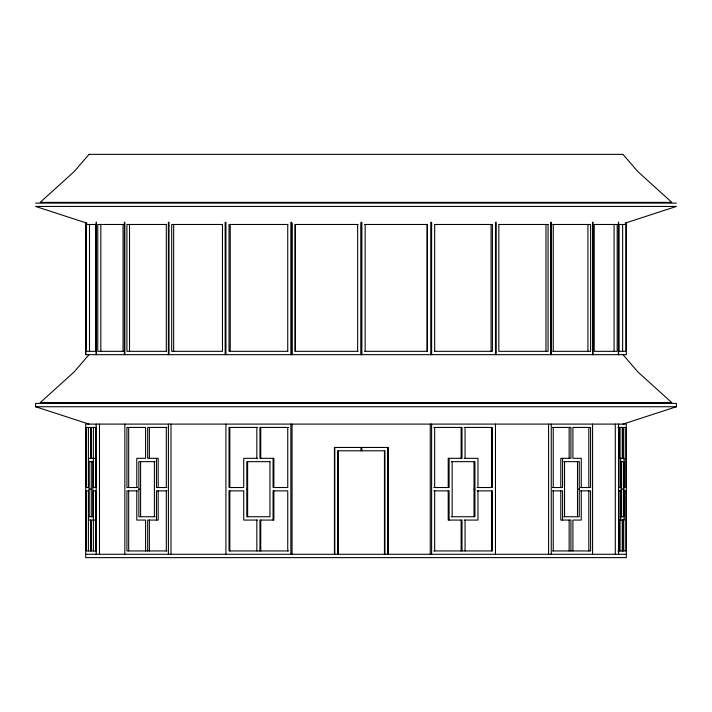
<?xml version="1.0" encoding="UTF-8"?>
<svg xmlns="http://www.w3.org/2000/svg" width="712" height="712" viewBox="0 0 712 712"><rect width="100%" height="100%" fill="white"/><g stroke="black" fill="none" stroke-linecap="round" stroke-linejoin="round"><path stroke-width="1.07" d="M89 354.665L74.048 372.02L40.192 402.654L671.808 402.654L637.952 372.02L623 354.665M625.091 223.132L676.4 206.453L35.6 206.453L86.909 223.132M623 424.103L676.4 406.739L676.4 403.401L35.6 403.401L35.6 406.739L89 424.103M35.6 203.116L676.4 203.116M95.817 224.476L86.205 224.476L86.205 351.327L95.817 351.327M123.906 224.476L97.766 224.476L97.766 351.327L123.906 351.327M166.715 224.476L126.923 224.476L126.923 351.327L166.715 351.327M287.853 224.476L229.033 224.476L229.033 351.327L287.853 351.327M358.038 224.476L295.017 224.476L295.017 351.327L358.038 351.327M364.651 224.476L427.476 224.476L427.476 351.327L364.651 351.327M434.445 224.476L492.419 224.476L492.419 351.327L434.445 351.327M552.761 224.476L590.613 224.476L590.613 351.327L552.761 351.327M618.648 224.476L625.946 224.476L625.946 351.327L618.648 351.327M85.698 354.665L85.698 222.242L85.68 354.665L626.32 354.665L626.32 222.242M35.6 406.739L676.4 406.739M96.084 427.44L86.223 427.44L86.223 487.524L88.591 487.524L88.591 458.314L90.771 458.314M166.937 427.44L147.669 427.44L147.669 458.314L158.189 458.314L158.189 487.524M257.637 427.44L229.033 427.44L229.033 487.524L243.718 487.524L243.718 458.314L257.637 458.314M288.547 427.44L259.951 427.44L259.951 458.314L273.871 458.314L273.871 487.524M433.777 427.44L462.008 427.44L462.008 458.314L448.213 458.314L448.213 487.524M464.179 427.44L492.41 427.44L492.41 487.524L477.084 487.524M552.565 427.44L570.926 427.44L570.926 458.314L560.798 458.314L560.798 487.524M617.865 427.44L625.928 427.44L625.928 487.524L623.739 487.524M464.179 458.314L477.974 458.314L477.974 487.524M618.506 458.314L624.184 458.314L624.184 487.524M93.139 461.652L89.098 461.652L89.098 516.734L93.139 516.734M154.994 461.652L138.867 461.652L138.867 516.734L154.994 516.734M451.274 461.652L474.913 461.652L474.913 516.734L451.274 516.734M563.833 461.652L579.274 461.652L579.274 516.734L563.833 516.734M620.25 461.652L623.819 461.652L623.819 516.734L620.25 516.734M137.416 487.524L126.941 487.524L126.941 427.44L145.586 427.44L145.586 458.314L136.784 458.314L136.784 487.524M166.937 487.524L156.471 487.524L156.471 458.314M433.777 487.524L449.103 487.524L449.103 458.314M552.494 487.524L562.578 487.524L562.578 458.314M580.52 487.524L590.595 487.524L590.595 427.44L572.902 427.44L572.902 458.314L581.259 458.314L581.259 487.524M618.506 487.524L620.695 487.524L620.695 458.314M89.098 489.197L91.269 489.197M138.867 489.197L140.593 489.197M246.824 489.197L247.625 489.197M474.032 489.197L474.913 489.197M577.503 489.197L579.274 489.197M621.621 489.197L623.819 489.197M137.416 490.862L126.941 490.862L126.941 550.946L166.937 550.946M166.937 490.862L156.471 490.862L156.471 520.072M433.777 490.862L449.103 490.862L449.103 520.072M477.084 490.862L492.41 490.862L492.41 550.946L433.777 550.946M552.494 490.862L562.578 490.862L562.578 520.072M580.52 490.862L590.595 490.862L590.595 550.946L552.565 550.946M618.506 490.862L620.695 490.862L620.695 520.072M623.739 490.862L625.928 490.862L625.928 550.946L617.865 550.946M90.771 520.072L88.591 520.072L88.591 490.862L86.223 490.862L86.223 550.946L96.084 550.946M257.637 520.072L243.718 520.072L243.718 490.862L229.033 490.862L229.033 550.946L288.547 550.946M464.179 520.072L477.974 520.072L477.974 490.862M618.506 520.072L624.184 520.072L624.184 490.862M626.346 554.283L85.654 554.283L85.654 557.63L626.346 557.63L626.293 424.103L85.716 424.103L85.716 554.283M623.739 427.44L623.739 459.115M623.739 519.271L623.739 550.946M622.635 224.476L622.635 351.327M622.626 427.44L622.626 458.314M622.626 520.072L622.626 550.946M622.252 427.44L622.252 458.314M622.252 520.072L622.252 550.946M621.621 461.652L621.621 516.734M621.069 461.652L621.069 516.734M620.063 427.44L620.063 458.314M620.063 520.072L620.063 550.946M618.977 224.476L618.977 351.327M618.951 427.44L618.951 487.524M618.951 490.862L618.951 550.946M618.603 222.242L618.603 354.665M618.586 424.103L618.586 554.283M618.399 222.242L618.399 354.665M615.284 424.103L615.284 554.283M614.073 224.476L614.073 351.327M593.016 222.242L593.016 354.665M592.598 222.242L592.598 354.665M592.58 424.103L592.58 554.283M588.824 427.44L588.824 487.524M588.824 490.862L588.824 550.946M587.925 224.476L587.925 351.327M581.259 490.862L581.259 520.072L572.902 520.072L572.902 550.946M577.503 461.652L577.503 516.734M570.926 550.946L570.926 520.072L560.798 520.072L560.798 490.862M569.146 427.44L569.146 458.314M569.146 520.072L569.146 550.946M564.554 461.652L564.554 516.734M553.251 224.476L553.251 351.327M553.233 427.44L553.233 487.524M553.233 490.862L553.233 550.946M551.275 222.242L551.275 354.665M551.257 424.103L551.257 554.283M550.67 222.242L550.67 354.665M548.578 424.103L548.578 554.283M545.979 224.476L545.979 351.327M496.219 222.242L496.219 354.665M495.472 222.242L495.472 354.665M495.463 424.103L495.463 554.283M491.52 427.44L491.52 487.524M491.52 490.862L491.52 550.946M491.075 224.476L491.075 351.327M474.032 461.652L474.032 516.734M465.061 427.44L465.061 458.314M465.061 520.072L465.061 550.946M462.008 550.946L462.008 520.072L448.213 520.072L448.213 490.862M461.118 427.44L461.118 458.314M461.118 520.072L461.118 550.946M452.156 461.652L452.156 516.734M434.667 224.476L434.667 351.327M434.667 427.44L434.667 487.524M434.667 490.862L434.667 550.946M431.614 222.242L431.614 354.665M431.606 424.103L431.606 554.283M430.778 222.242L430.778 354.665M430.27 424.103L430.27 554.283M426.978 224.476L426.978 351.327M388.254 554.283L388.254 447.465L334.444 447.465L334.444 554.283M387.755 447.465L387.755 554.283M384.952 554.283L384.952 450.803L337.764 450.803L337.764 554.283M384.453 450.803L384.453 554.283M365.158 224.476L365.158 351.327M361.856 222.242L361.856 354.665M361.847 447.465L361.847 450.803M361.349 223.345L361.349 354.665M360.984 222.242L360.984 354.665M360.984 447.465L360.984 450.803M357.664 224.476L357.664 351.327M338.129 450.803L338.129 554.283M334.809 447.465L334.809 554.283M295.382 224.476L295.382 351.327M292.062 223.345L292.062 354.665M292.062 424.103L292.062 554.283M291.697 222.242L291.697 354.665M290.852 222.242L290.852 354.665M290.861 424.103L290.861 554.283M287.737 224.476L287.737 351.327M287.746 427.44L287.746 487.524L273.07 487.524L273.07 458.314M287.746 550.946L287.746 490.862L273.07 490.862L273.07 520.072M273.871 490.862L273.871 520.072L259.951 520.072L259.951 550.946M260.752 427.44L260.752 458.314M260.752 520.072L260.752 550.946M256.836 427.44L256.836 458.314M256.836 520.072L256.836 550.946M247.625 461.652L247.625 516.734M230.243 224.476L230.243 351.327M229.843 427.44L229.843 487.524M229.843 490.862L229.843 550.946M225.918 222.242L225.918 354.665M225.927 424.103L225.927 554.283M225.152 222.242L225.152 354.665M173.675 224.476L173.675 351.327M170.987 424.103L170.987 554.283M169.011 222.242L169.011 354.665M168.379 222.242L168.379 354.665M168.397 424.103L168.397 554.283M166.297 224.476L166.297 351.327M166.314 427.44L166.314 487.524M166.314 490.862L166.314 550.946M158.189 490.862L158.189 520.072L147.669 520.072L147.669 550.946M154.388 461.652L154.388 516.734M149.386 427.44L149.386 458.314M149.386 520.072L149.386 550.946M145.586 550.946L145.586 520.072L136.784 520.072L136.784 490.862M140.593 461.652L140.593 516.734M129.531 224.476L129.531 351.327M128.667 427.44L128.667 487.524M128.667 490.862L128.667 550.946M124.858 424.103L124.858 554.283M124.84 222.242L124.84 354.665M124.386 222.242L124.386 354.665M123.051 224.476L123.051 351.327M100.819 224.476L100.819 351.327M99.484 424.103L99.484 554.283M96.423 222.242L96.423 354.665M96.182 222.242L96.182 354.665M96.2 424.103L96.2 554.283M95.684 224.476L95.684 351.327M95.702 427.44L95.702 487.524L93.334 487.524L93.397 427.44M95.702 550.946L95.702 490.862L93.334 490.862L93.397 550.946M95.515 487.524L95.515 458.314L91.216 458.314L91.216 427.44M95.515 490.862L95.515 520.072L91.216 520.072L91.216 550.946M92.827 461.652L92.827 516.734M91.269 461.652L91.269 516.734M90.709 427.44L90.709 458.314M90.709 520.072L90.709 550.946M89.498 224.476L89.498 351.327M88.404 427.44L88.404 487.524M88.404 490.862L88.404 550.946M89 154.37L74.048 171.734L40.192 202.359L671.808 202.359L637.952 171.734L623 154.37L89 154.37M222.464 224.476L171.699 224.476L171.699 351.327L222.464 351.327L222.464 224.476M548.062 224.476L498.827 224.476L498.827 351.327L548.062 351.327L548.062 224.476M617.179 224.476L594.226 224.476L594.226 351.327L617.179 351.327L617.179 224.476M269.964 461.652L246.824 461.652L246.824 516.734L269.964 516.734L269.964 461.652"/></g></svg>
